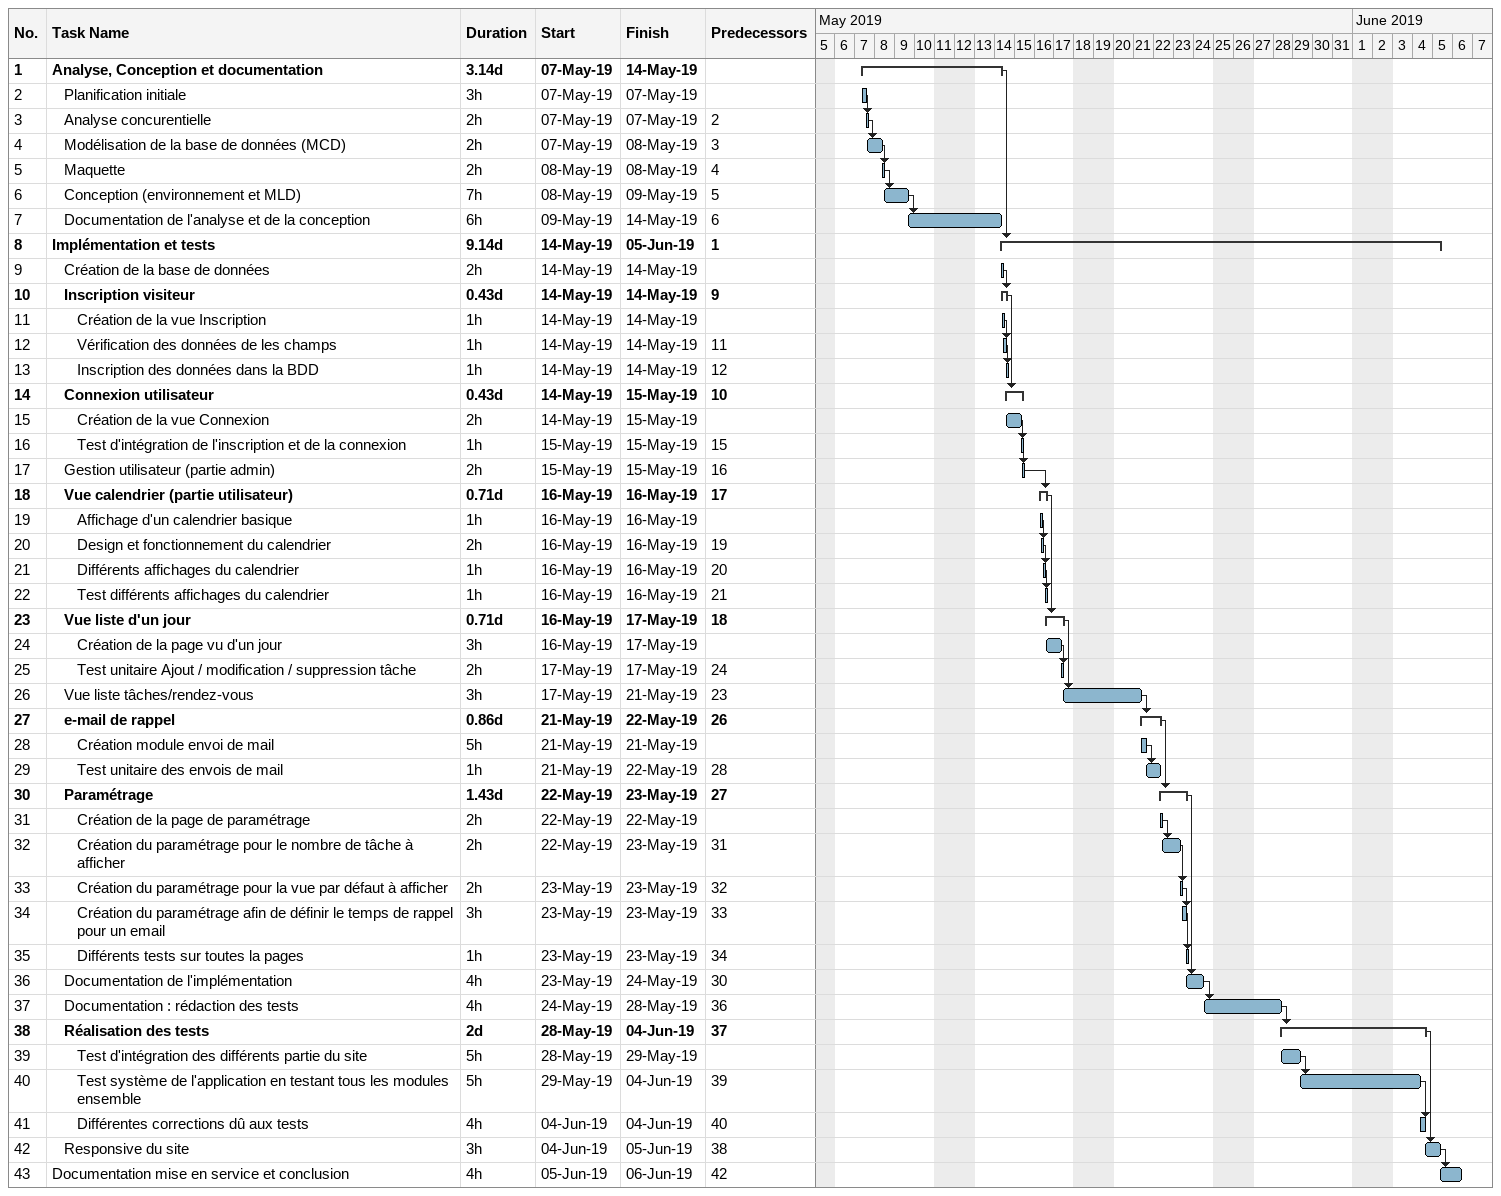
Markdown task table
| ID | Level | Task | Duration | Start | Finish | Predecessors |
|---|---|---|---|---|---|---|
| 1 | 1 | **Analyse, Conception et documentation** | 3.14d | 2019-05-07 | 2019-05-14 |  |
| 2 | 2 | Planification initiale | 3h | 2019-05-07 | 2019-05-07 |  |
| 3 | 2 | Analyse concurentielle | 2h | 2019-05-07 | 2019-05-07 | 2 |
| 4 | 2 | Modélisation de la base de données (MCD) | 2h | 2019-05-07 | 2019-05-08 | 3 |
| 5 | 2 | Maquette | 2h | 2019-05-08 | 2019-05-08 | 4 |
| 6 | 2 | Conception (environnement et MLD) | 7h | 2019-05-08 | 2019-05-09 | 5 |
| 7 | 2 | Documentation de l'analyse et de la conception | 6h | 2019-05-09 | 2019-05-14 | 6 |
| 8 | 1 | **Implémentation et tests** | 9.14d | 2019-05-14 | 2019-06-05 | 1 |
| 9 | 2 | Création de la base de données | 2h | 2019-05-14 | 2019-05-14 |  |
| 10 | 2 | **Inscription visiteur** | 0.43d | 2019-05-14 | 2019-05-14 | 9 |
| 11 | 3 | Création de la vue Inscription | 1h | 2019-05-14 | 2019-05-14 |  |
| 12 | 3 | Vérification des données de les champs | 1h | 2019-05-14 | 2019-05-14 | 11 |
| 13 | 3 | Inscription des données dans la BDD | 1h | 2019-05-14 | 2019-05-14 | 12 |
| 14 | 2 | **Connexion utilisateur** | 0.43d | 2019-05-14 | 2019-05-15 | 10 |
| 15 | 3 | Création de la vue Connexion | 2h | 2019-05-14 | 2019-05-15 |  |
| 16 | 3 | Test d'intégration de l'inscription et de la connexion | 1h | 2019-05-15 | 2019-05-15 | 15 |
| 17 | 2 | Gestion utilisateur (partie admin) | 2h | 2019-05-15 | 2019-05-15 | 16 |
| 18 | 2 | **Vue calendrier (partie utilisateur)** | 0.71d | 2019-05-16 | 2019-05-16 | 17 |
| 19 | 3 | Affichage d'un calendrier basique | 1h | 2019-05-16 | 2019-05-16 |  |
| 20 | 3 | Design et fonctionnement du calendrier | 2h | 2019-05-16 | 2019-05-16 | 19 |
| 21 | 3 | Différents affichages du calendrier | 1h | 2019-05-16 | 2019-05-16 | 20 |
| 22 | 3 | Test différents affichages du calendrier | 1h | 2019-05-16 | 2019-05-16 | 21 |
| 23 | 2 | **Vue liste d'un jour** | 0.71d | 2019-05-16 | 2019-05-17 | 18 |
| 24 | 3 | Création de la page vu d'un jour | 3h | 2019-05-16 | 2019-05-17 |  |
| 25 | 3 | Test unitaire Ajout / modification / suppression tâche | 2h | 2019-05-17 | 2019-05-17 | 24 |
| 26 | 2 | Vue liste tâches/rendez-vous | 3h | 2019-05-17 | 2019-05-21 | 23 |
| 27 | 2 | **e-mail de rappel** | 0.86d | 2019-05-21 | 2019-05-22 | 26 |
| 28 | 3 | Création module envoi de mail | 5h | 2019-05-21 | 2019-05-21 |  |
| 29 | 3 | Test unitaire des envois de mail | 1h | 2019-05-21 | 2019-05-22 | 28 |
| 30 | 2 | **Paramétrage** | 1.43d | 2019-05-22 | 2019-05-23 | 27 |
| 31 | 3 | Création de la page de paramétrage | 2h | 2019-05-22 | 2019-05-22 |  |
| 32 | 3 | Création du paramétrage pour le nombre de tâche à afficher | 2h | 2019-05-22 | 2019-05-23 | 31 |
| 33 | 3 | Création du paramétrage pour la vue par défaut à afficher | 2h | 2019-05-23 | 2019-05-23 | 32 |
| 34 | 3 | Création du paramétrage afin de définir le temps de rappel pour un email | 3h | 2019-05-23 | 2019-05-23 | 33 |
| 35 | 3 | Différents tests sur toutes la pages | 1h | 2019-05-23 | 2019-05-23 | 34 |
| 36 | 2 | Documentation de l'implémentation | 4h | 2019-05-23 | 2019-05-24 | 30 |
| 37 | 2 | Documentation : rédaction des tests | 4h | 2019-05-24 | 2019-05-28 | 36 |
| 38 | 2 | **Réalisation des tests** | 2d | 2019-05-28 | 2019-06-04 | 37 |
| 39 | 3 | Test d'intégration des différents partie du site | 5h | 2019-05-28 | 2019-05-29 |  |
| 40 | 3 | Test système de l'application en testant tous les modules ensemble | 5h | 2019-05-29 | 2019-06-04 | 39 |
| 41 | 3 | Différentes corrections dû aux tests | 4h | 2019-06-04 | 2019-06-04 | 40 |
| 42 | 2 | Responsive du site | 3h | 2019-06-04 | 2019-06-05 | 38 |
| 43 | 1 | Documentation mise en service et conclusion | 4h | 2019-06-05 | 2019-06-06 | 42 |
